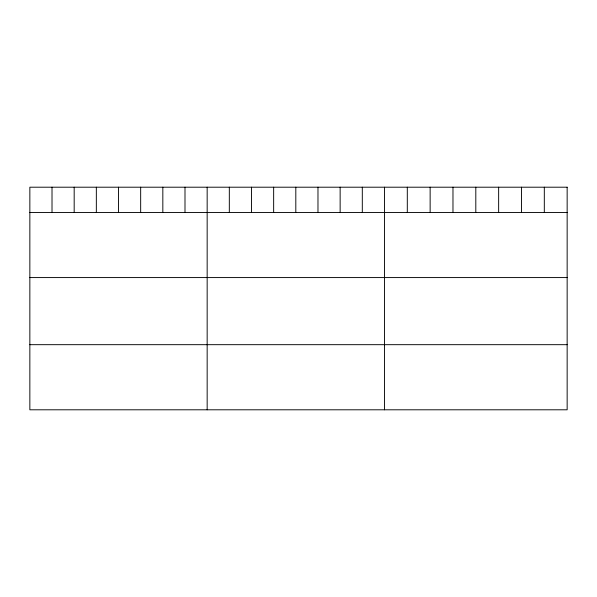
<?xml version="1.0" encoding="UTF-8"?>
<svg xmlns="http://www.w3.org/2000/svg" width="597" height="597" viewBox="0 0 597 597"><rect width="100%" height="100%" fill="white"/><g stroke="black" fill="none" stroke-linecap="round" stroke-linejoin="round"><path stroke-width="0.9" d="M29.85 212.45L567.15 212.45M29.85 277.575L567.15 277.575M29.85 344.678L567.15 344.678M544.315 187.204L544.315 212.45M521.479 187.204L521.479 212.45M498.644 187.204L498.644 212.45M475.809 187.204L475.809 212.45M452.974 187.204L452.974 212.45M430.138 187.204L430.138 212.45M407.303 187.204L407.303 212.45M384.468 187.204L384.468 409.796M362.304 187.204L362.304 212.45M340.141 187.204L340.141 212.45M317.977 187.204L317.977 212.45M295.813 187.204L295.813 212.45M273.65 187.204L273.65 212.45M251.486 187.204L251.486 212.45M229.323 187.204L229.323 212.45M207.159 187.204L207.159 409.796M184.995 187.204L184.995 212.45M162.832 187.204L162.832 212.45M140.668 187.204L140.668 212.45M118.505 187.204L118.505 212.45M96.341 187.204L96.341 212.45M74.177 187.204L74.177 212.45M52.014 187.204L52.014 212.45M567.15 187.204L29.85 187.204L29.85 409.796L567.15 409.796L567.15 187.204"/></g></svg>
